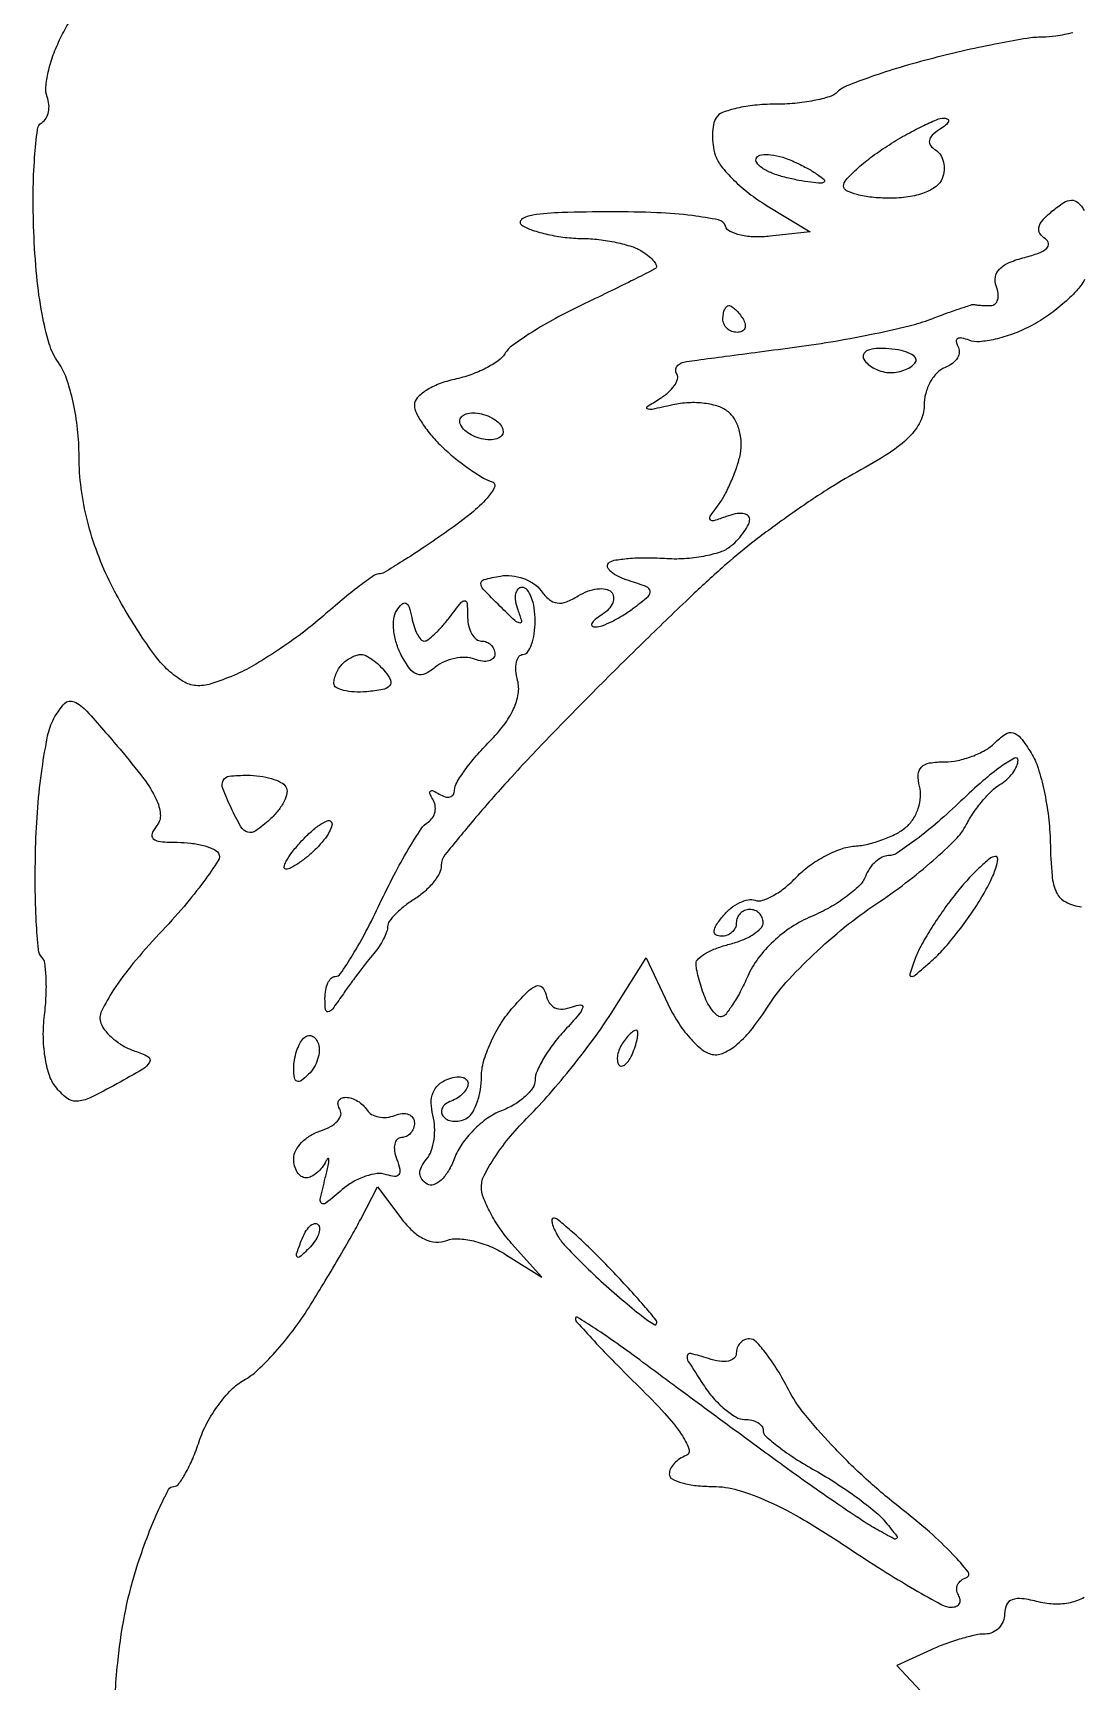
# Model space of a CAD drawing. Extents: x 0 to 102, y 0 to 135.
# Drawn here: x 22.55 to 29.15, y 46.49 to 56.88 of the extents above; entities that cross this region are included whole.
import ezdxf

# ---------------------------------------------------------------- set-up
doc = ezdxf.new("R2010")
doc.units = 0
doc.header["$MEASUREMENT"] = 0

msp = doc.modelspace()

# ---------------------------------------------------------------- linework, layer by layer
for points in [[(29.110634, 56.878835, -0.016944), (29.001664, 56.857737, -0.039361), (28.918754, 56.8512, 0.040113), (28.821077, 56.843351, 0.007508), (28.644139, 56.811997, 0.007994), (28.437981, 56.768835, 0.007235), (28.226312, 56.717744, 0.009555), (28.021372, 56.660933, 0.01232), (27.835586, 56.600566, 0.010154), (27.683667, 56.543537, 0.098137), (27.62613, 56.506244, -0.118283), (27.575175, 56.476029, -0.026405), (27.476401, 56.451125, -0.025995), (27.356328, 56.433935, -0.022559), (27.229273, 56.4282, 0.025011), (27.104235, 56.421941, 0.031799), (26.990257, 56.403126, 0.033212), (26.9002, 56.375901, 0.165806), (26.860032, 56.342843, 0.091808), (26.843168, 56.299424, 0.041451), (26.836773, 56.238456, 0.039193), (26.840595, 56.171102, 0.043102), (26.854931, 56.107348, 0.09198), (26.891833, 56.038292, 0.030236), (26.969383, 55.952446, 0.028945), (27.068862, 55.865583, 0.029004), (27.177641, 55.790855), (27.4527, 55.6245), (27.201374, 55.595929, -0.035361), (27.102905, 55.591741, -0.048319), (27.014864, 55.602781, -0.057978), (26.948642, 55.625994, -0.20169), (26.919374, 55.659379, 0.26701), (26.875153, 55.69873, 0.020072), (26.710403, 55.726199, 0.021415), (26.486112, 55.74469, 0.010327), (26.1978, 55.750105, 0.006656), (25.886293, 55.745374, 0.029545), (25.703929, 55.729363, 0.112192), (25.633451, 55.70202, 0.537994), (25.6338, 55.6668, 0.063811), (25.700099, 55.635077, 0.025047), (25.797977, 55.60812, 0.024301), (25.908021, 55.589221, 0.027826), (26.0145, 55.5822, -0.026745), (26.120799, 55.575421, -0.02364), (26.230303, 55.557251, -0.024349), (26.327455, 55.531365, -0.063795), (26.39275, 55.500904, -0.029396), (26.437633, 55.468679, -0.055319), (26.468937, 55.43696, -0.089545), (26.482953, 55.410661, -0.32632), (26.47735, 55.393742, -0.038389), (26.447663, 55.375809, -0.001289), (26.32495, 55.314385, -0.002434), (26.179461, 55.24291, -0.001693), (26.0145, 55.163552, 0.01338), (25.847855, 55.078532, 0.01634), (25.69697, 54.989883, 0.01493), (25.576084, 54.908288, 0.101638), (25.527546, 54.855621, -0.105309), (25.485777, 54.810955, -0.034354), (25.407973, 54.764276, -0.032485), (25.311946, 54.72291, -0.031411), (25.210296, 54.693789, 0.037431), (25.113335, 54.664746, 0.050173), (25.031406, 54.623528, 0.060302), (24.974827, 54.577131, 0.193227), (24.957, 54.532725, 0.118222), (24.969482, 54.480674, 0.032178), (25.012915, 54.407393, 0.030666), (25.074496, 54.328159, 0.027657), (25.14735, 54.254115, 0.017153), (25.228331, 54.185364, 0.016902), (25.314225, 54.121973, 0.017039), (25.393114, 54.071639, 0.059944), (25.448135, 54.047456, -0.462571), (25.462616, 54.014133, -0.069726), (25.415954, 53.945312, -0.038509), (25.316045, 53.850587, -0.016953), (25.170712, 53.740588, -0.005634), (25.018483, 53.635834, -0.008276), (24.882156, 53.547508, -0.004504), (24.765787, 53.476268, -0.135911), (24.733045, 53.4672, 0.155727), (24.701953, 53.457276, 0.006907), (24.609539, 53.389646, 0.011094), (24.501369, 53.304342, 0.007647), (24.382544, 53.203188, -0.018841), (24.248366, 53.094048, -0.014323), (24.093694, 52.984433, -0.014541), (23.942514, 52.889901, -0.03256), (23.821475, 52.829233, -0.022819), (23.673077, 52.774405, -0.096105), (23.579217, 52.763406, -0.119904), (23.499082, 52.789397, -0.045009), (23.403906, 52.860595, -0.048424), (23.329975, 52.94127, -0.014476), (23.233446, 53.077609, -0.014368), (23.133368, 53.237805, -0.015087), (23.044356, 53.400938, -0.027879), (22.958128, 53.597407, -0.027973), (22.894403, 53.802034, -0.028616), (22.855129, 54.007625, -0.032896), (22.842, 54.206964, 0.027386), (22.832564, 54.379118, 0.026803), (22.804363, 54.55047, 0.028227), (22.762538, 54.699769, 0.070474), (22.71132, 54.800523, -0.080062), (22.654126, 54.918553, -0.026576), (22.608592, 55.105997, -0.022834), (22.575139, 55.344232, -0.014043), (22.556519, 55.626954, -0.011331), (22.552786, 55.875542, -0.016928), (22.5618, 56.092646, -0.011985), (22.579319, 56.268471, -0.227281), (22.608367, 56.313764, 0.124446), (22.634082, 56.340305, 0.081281), (22.649168, 56.380412, 0.072982), (22.65162, 56.427628, 0.068248), (22.640587, 56.474719, -0.115556), (22.632216, 56.535752, -0.032725), (22.647519, 56.631063, -0.031104), (22.679552, 56.739669, -0.028442), (22.725616, 56.846862, -0.015521), (22.779115, 56.946255, -0.021732)], [(29.184075, 55.322935, -0.065516), (29.13273, 55.251354, -0.02743), (29.04679, 55.169202, -0.026562), (28.943942, 55.090217, -0.031146), (28.838456, 55.027055, -0.030864), (28.730249, 54.97931, -0.032916), (28.619264, 54.946429, -0.034902), (28.520915, 54.931319, -0.112742), (28.45587, 54.94061, 0.040885), (28.410604, 54.953856, 0.170999), (28.382905, 54.950073, 0.319087), (28.373867, 54.932651, 0.103969), (28.384268, 54.903833, -0.150756), (28.393642, 54.867771, -0.123421), (28.382181, 54.829438, -0.098974), (28.350738, 54.794546, -0.068516), (28.304062, 54.768851, 0.109265), (28.253472, 54.735411, 0.066333), (28.210652, 54.677487, 0.061593), (28.181667, 54.605144, 0.064601), (28.1718, 54.529094, -0.117451), (28.147528, 54.42719, -0.080852), (28.077393, 54.330799, -0.052633), (27.950836, 54.229445, -0.017917), (27.74788, 54.109365, 0.018583), (27.556639, 53.995871, 0.010187), (27.330713, 53.843576, 0.010142), (27.107332, 53.679408, 0.015935), (26.92303, 53.528552, 0.010299), (26.722011, 53.345593, 0.003422), (26.43485, 53.069451, 0.003405), (26.120766, 52.759055, 0.003869), (25.82415, 52.457268, 0.006889), (25.556703, 52.173182, 0.010244), (25.331223, 51.916603, 0.00571), (25.149769, 51.696331, 0.171052), (25.1262, 51.629452, -0.121277), (25.114289, 51.581068, -0.047581), (25.076497, 51.523113, -0.043487), (25.021736, 51.46548, -0.041469), (24.957, 51.417167, 0.026706), (24.892226, 51.371736, 0.033228), (24.837502, 51.322617, 0.035204), (24.798579, 51.27664, 0.159361), (24.7878, 51.243679, -0.088946), (24.781876, 51.210641, -0.030116), (24.762101, 51.165766, -0.028844), (24.733796, 51.117782, -0.029374), (24.700315, 51.073679, 0.010696), (24.659058, 51.023353, 0.004635), (24.606241, 50.954737, 0.004584), (24.551396, 50.880703, 0.006071), (24.502915, 50.812256, -0.008751), (24.439733, 50.724062, -0.187543), (24.413073, 50.707315, -0.441079), (24.39655, 50.719636, -0.024819), (24.393, 50.791106, -0.044648), (24.39773, 50.843967, -0.064498), (24.411905, 50.888635, -0.084386), (24.432763, 50.918832, -0.202175), (24.457356, 50.9292, 0.24933), (24.491456, 50.947331, 0.010897), (24.566789, 51.064445, 0.016308), (24.65139, 51.213166, 0.01068), (24.739521, 51.389609, -0.009958), (24.829203, 51.569809, -0.013082), (24.918556, 51.730352, -0.010583), (24.998784, 51.859693, -0.110663), (25.043144, 51.903055, 0.106172), (25.071541, 51.930322, 0.099354), (25.087081, 51.967486, 0.096115), (25.087344, 52.008828, 0.092335), (25.072209, 52.047917, -0.036486), (25.054165, 52.082521, -0.343373), (25.058106, 52.097711, -0.279645), (25.075545, 52.099639, -0.029587), (25.113129, 52.079379, 0.065349), (25.150529, 52.062539, 0.137559), (25.182109, 52.061935, 0.191306), (25.202847, 52.077128, 0.141036), (25.2108, 52.104762, -0.135325), (25.223502, 52.150834, -0.021445), (25.27546, 52.229981, -0.022449), (25.346638, 52.320066, -0.017957), (25.430919, 52.410628, 0.034206), (25.521769, 52.514838, 0.054303), (25.58258, 52.616257, 0.06631), (25.611789, 52.710948, 0.106034), (25.608039, 52.795173, -0.042225), (25.597136, 52.85817, -0.072382), (25.600196, 52.9113, -0.109143), (25.615939, 52.946603, -0.237812), (25.64172, 52.9596, 0.241977), (25.671135, 52.974721, 0.068439), (25.695875, 53.021728, 0.052547), (25.712809, 53.090091, 0.034468), (25.7184, 53.1711, 0.0369), (25.712414, 53.252098, 0.055583), (25.694329, 53.320472, 0.072895), (25.667851, 53.367238, 0.231533), (25.636455, 53.3826, 0.208256), (25.609817, 53.371002, 0.140133), (25.594542, 53.341009, 0.090467), (25.593985, 53.295256, 0.049572), (25.608842, 53.241013, -0.022184), (25.632439, 53.170293, -0.558676), (25.621098, 53.157904, -0.142686), (25.590039, 53.173794, -0.005808), (25.498535, 53.262163, -0.00682), (25.390719, 53.37168, -0.195668), (25.376421, 53.407742, -0.342188), (25.395531, 53.431944, -0.017344), (25.500258, 53.454084, -0.072563), (25.570557, 53.456109, -0.058607), (25.644116, 53.43864, -0.06004), (25.7097, 53.405311, -0.08755), (25.756373, 53.360525, 0.061861), (25.80705, 53.306663, 0.139713), (25.857863, 53.284295, 0.127827), (25.915918, 53.291133, 0.047845), (25.989705, 53.328348, -0.04992), (26.049452, 53.358172, -0.060465), (26.110219, 53.373201, -0.07153), (26.162868, 53.372087, -0.15662), (26.198342, 53.353858, -0.171157), (26.213182, 53.322851, -0.125429), (26.207732, 53.284791, -0.093769), (26.181746, 53.245022, -0.060354), (26.13895, 53.210096, 0.027108), (26.0963, 53.179768, 0.106028), (26.075908, 53.15492, 0.355723), (26.079122, 53.139665, 0.175821), (26.0991, 53.132786, 0.086436), (26.141827, 53.140956, 0.02457), (26.204054, 53.168039, 0.023964), (26.272462, 53.206084, 0.023294), (26.337589, 53.250836, 0.013096), (26.43148, 53.325962, 0.262403), (26.443821, 53.359095, 0.269266), (26.421755, 53.38623, 0.013668), (26.310063, 53.42507, -0.032688), (26.244137, 53.450844, -0.065537), (26.197116, 53.480912, -0.117571), (26.175604, 53.509991, -0.30612), (26.180314, 53.534314, -0.155083), (26.217098, 53.553356, -0.020376), (26.305428, 53.564834, -0.022085), (26.414368, 53.569665, -0.016851), (26.533681, 53.565661, 0.031471), (26.657863, 53.565124, 0.03119), (26.781511, 53.580154, 0.032792), (26.887598, 53.607115, 0.094855), (26.953691, 53.64353, 0.032617), (26.998967, 53.686384, 0.034772), (27.037247, 53.733903, 0.037135), (27.063985, 53.779083, 0.115546), (27.072, 53.813304, 0.248466), (27.059988, 53.835983, 0.122692), (27.02851, 53.847563, 0.075809), (26.9807, 53.845506, 0.041084), (26.92395, 53.829405, -0.013929), (26.845992, 53.80264, -0.304963), (26.824006, 53.809181, -0.332532), (26.822961, 53.831114, -0.015307), (26.869431, 53.89551, 0.038597), (26.908578, 53.955451, 0.019405), (26.948937, 54.036385, 0.019146), (26.984392, 54.123757, 0.026852), (27.008747, 54.204339, 0.061237), (27.01826, 54.284929, 0.060264), (27.008072, 54.365879, 0.064256), (26.980153, 54.437032, 0.094232), (26.937465, 54.488737, 0.095637), (26.87536, 54.522829, 0.046501), (26.786667, 54.542513, 0.043174), (26.685961, 54.54646, 0.043898), (26.586649, 54.532985, -0.004181), (26.45649, 54.504665, -0.159222), (26.427105, 54.507908, -0.587668), (26.425939, 54.522018, -0.011262), (26.502729, 54.571037, 0.041885), (26.557135, 54.610651, 0.061735), (26.596691, 54.654461, 0.08142), (26.616471, 54.695553, 0.213068), (26.612201, 54.7273, -0.143902), (26.605087, 54.753231, -0.162234), (26.613669, 54.777509, -0.124269), (26.637843, 54.796351, -0.069905), (26.673871, 54.806526, -0.000913), (26.740531, 54.8155, -0.00007), (26.919888, 54.839287, -0.000096), (27.133844, 54.867591, -0.000073), (27.3681, 54.8985, 0.009367), (27.61344, 54.935522, 0.00896), (27.860895, 54.982196, 0.008931), (28.07776, 55.031193, 0.031493), (28.2141, 55.073822, -0.004505), (28.312895, 55.110669, -0.006822), (28.399559, 55.140774, -0.003027), (28.473636, 55.164882, -0.146714), (28.48905, 55.165147, 0.047214), (28.501821, 55.162827, 0.006945), (28.528058, 55.160947, 0.007787), (28.55922, 55.159636, 0.006619), (28.592145, 55.1592, 0.178683), (28.619387, 55.169257, 0.148581), (28.636113, 55.195436, 0.102672), (28.638866, 55.23533, 0.057733), (28.626753, 55.282558, -0.138438), (28.621495, 55.339997, -0.15118), (28.647499, 55.389469, -0.098385), (28.708593, 55.430431, -0.037165), (28.806647, 55.462947, 0.027307), (28.894304, 55.490111, 0.093887), (28.945095, 55.520717, 0.252774), (28.95607, 55.551155, 0.220501), (28.937234, 55.579707, -0.111386), (28.902471, 55.613784, -0.20367), (28.895804, 55.652239, -0.127206), (28.919583, 55.697556, -0.03546), (28.977943, 55.753428, -0.028521), (29.052047, 55.808107, -0.138565), (29.101396, 55.823551, -0.196513), (29.14176, 55.80835, -0.067346), (29.182221, 55.759132, 0.118381)], [(23.061573, 46.236072, -0.018525), (23.0879, 46.624091, -0.024126), (23.136409, 46.938589, -0.028959), (23.213131, 47.22795, -0.011547), (23.279118, 47.414388, -0.017952), (23.345392, 47.571505, -0.012536), (23.406403, 47.694604, -0.278262), (23.43922, 47.7144, 0.240101), (23.470365, 47.730271, 0.028521), (23.513592, 47.797532, 0.029032), (23.558463, 47.888985, 0.019831), (23.599077, 47.997402, -0.042754), (23.648676, 48.113343, -0.034945), (23.720298, 48.227699, -0.036207), (23.801754, 48.324056, -0.073458), (23.880588, 48.383982, 0.063169), (23.967953, 48.447613, 0.021088), (24.07858, 48.561025, 0.020605), (24.191733, 48.698239, 0.022095), (24.290445, 48.84123, 0.003891), (24.383104, 48.991605, 0.003356), (24.478152, 49.150982, 0.003379), (24.562409, 49.296691, 0.00978), (24.618063, 49.399061), (24.723936, 49.603223), (24.871943, 49.407006, 0.041825), (24.94499, 49.325357, 0.075936), (25.018464, 49.274466, 0.095639), (25.091177, 49.254852, 0.110242), (25.162107, 49.265341, -0.107019), (25.232757, 49.276248, -0.043495), (25.329545, 49.261919, -0.040455), (25.434654, 49.227694, -0.040893), (25.532483, 49.177087), (25.7607, 49.034283), (25.57035, 49.246944, -0.030464), (25.497502, 49.339048, -0.029929), (25.435915, 49.439852, -0.031344), (25.392937, 49.53458, -0.091066), (25.38, 49.605023, -0.122127), (25.39857, 49.679914, -0.026418), (25.467552, 49.795276, -0.026072), (25.563956, 49.923713, -0.02235), (25.67805, 50.04849, 0.017204), (25.808216, 50.187935, 0.010328), (25.953432, 50.361772, 0.010337), (26.090891, 50.540873, 0.01771), (26.196985, 50.696444), (26.41787, 51.046349), (26.554857, 50.756231, 0.03361), (26.617852, 50.643171, 0.036871), (26.693711, 50.543226, 0.039788), (26.770691, 50.468832, 0.125281), (26.835185, 50.438508, 0.160574), (26.909532, 50.44809, 0.066149), (26.995592, 50.504316, 0.049012), (27.089363, 50.602573, 0.025254), (27.187351, 50.741705, -0.043308), (27.300519, 50.890676, -0.019201), (27.473352, 51.067276, -0.018836), (27.671879, 51.241439, -0.024119), (27.867726, 51.385503, 0.01615), (28.055419, 51.519013, 0.017363), (28.229489, 51.661312, 0.017153), (28.369867, 51.793227, 0.074868), (28.437087, 51.8849, -0.028901), (28.482946, 51.961224, -0.024362), (28.539817, 52.036418, -0.02507), (28.598622, 52.100001, -0.060275), (28.64945, 52.138954, 0.051011), (28.693268, 52.171267, 0.048834), (28.730351, 52.212219, 0.052705), (28.755718, 52.255222, 0.107319), (28.764, 52.293365, 0.569424), (28.742274, 52.306256, 0.030261), (28.658382, 52.253632, 0.023729), (28.542494, 52.162158, 0.011859), (28.40445, 52.036273, -0.012332), (28.259685, 51.904509, -0.016665), (28.122113, 51.793162, -0.013686), (28.00385, 51.708781, -0.146773), (27.948201, 51.691512, 0.116208), (27.907496, 51.681516, 0.064736), (27.865173, 51.652469, 0.059133), (27.827724, 51.609934, 0.05941), (27.801341, 51.55988, -0.109206), (27.762709, 51.501422, -0.032864), (27.680959, 51.432063, -0.031208), (27.576352, 51.3642, -0.029336), (27.461973, 51.308322, 0.046556), (27.336109, 51.241378, 0.04268), (27.220803, 51.150555, 0.043782), (27.125553, 51.044292, 0.056704), (27.059432, 50.931442, -0.016754), (27.012021, 50.83335, -0.024401), (26.963263, 50.750612, -0.021837), (26.918562, 50.688654, -0.229441), (26.891199, 50.6754, -0.178137), (26.866581, 50.684458, -0.048687), (26.837344, 50.714709, -0.042793), (26.808642, 50.757994, -0.033407), (26.784951, 50.809219, -0.015136), (26.765294, 50.865479, -0.01433), (26.748684, 50.923854, -0.014448), (26.73697, 50.976323, -0.047727), (26.7336, 51.011548, -0.219585), (26.747404, 51.041465, -0.046136), (26.795728, 51.075526, -0.040365), (26.864104, 51.107806, -0.028629), (26.9451, 51.13314, 0.034719), (27.026069, 51.159553, 0.046776), (27.094472, 51.195008, 0.05533), (27.142016, 51.233632, 0.196992), (27.1566, 51.269212, 0.101021), (27.150136, 51.300881, 0.09839), (27.131749, 51.327822, 0.097465), (27.104289, 51.34587, 0.09709), (27.072, 51.3522, 0.099038), (27.039713, 51.345741, 0.097945), (27.012251, 51.327349, 0.097945), (26.993859, 51.299887, 0.099038), (26.9874, 51.2676, -0.111474), (26.980114, 51.235327, -0.100072), (26.959506, 51.207851, -0.094595), (26.928698, 51.18942, -0.087854), (26.892441, 51.183, -0.131797), (26.858668, 51.19206, -0.294117), (26.847028, 51.21472, -0.124031), (26.861, 51.253676, -0.025393), (26.905138, 51.312718, -0.050905), (26.953223, 51.35994, -0.055695), (27.008505, 51.394857, -0.062957), (27.062358, 51.413083, -0.13435), (27.105847, 51.410185, 0.165588), (27.153153, 51.409929, 0.047169), (27.221268, 51.440106, 0.041964), (27.296491, 51.49104, 0.033904), (27.3681, 51.557331, -0.046546), (27.447353, 51.627067, -0.035461), (27.545499, 51.688285, -0.036357), (27.64666, 51.732749, -0.067117), (27.73441, 51.751215, 0.040631), (27.819107, 51.764413, 0.029324), (27.910638, 51.79217, 0.029824), (27.995078, 51.829141, 0.055155), (28.057542, 51.870292, 0.078878), (28.102733, 51.921751, 0.060808), (28.134718, 51.989383, 0.061228), (28.149321, 52.06218, 0.083053), (28.143302, 52.12884, -0.06844), (28.13444, 52.202891, -0.197119), (28.15451, 52.249476, -0.155656), (28.205975, 52.275355, -0.03929), (28.300577, 52.2828, 0.051347), (28.384872, 52.291479, 0.038223), (28.474778, 52.31749, 0.039035), (28.556644, 52.355637, 0.067933), (28.616207, 52.400893, -0.046867), (28.684299, 52.45729, -0.218559), (28.733291, 52.465585, -0.164261), (28.780636, 52.434004, -0.024676), (28.846759, 52.33891, -0.063665), (28.890608, 52.243573, -0.023162), (28.928574, 52.09947, -0.022525), (28.955973, 51.936193, -0.024983), (28.967359, 51.776667, 0.015587), (28.978498, 51.564567, 0.091875), (29.007735, 51.45763, 0.164126), (29.065127, 51.399086, 0.082399), (29.165032, 51.367573, 0.070988)], [(29.181645, 47.0144, -0.06734), (29.093407, 46.981294, -0.065357), (28.997302, 46.97224, -0.052375), (28.894309, 46.986885, 0.028411), (28.79034, 47.006783, 0.117103), (28.727042, 47.000377, 0.201232), (28.692173, 46.9691, 0.111073), (28.6794, 46.912312, -0.094584), (28.670037, 46.863258, -0.096786), (28.643292, 46.82155, -0.098921), (28.603384, 46.793631, -0.103678), (28.556481, 46.7838, 0.053191), (28.494609, 46.777199, 0.017611), (28.405962, 46.754773, 0.017311), (28.308738, 46.722811, 0.018824), (28.216687, 46.684986), (27.999813, 46.586171), (28.17927, 46.395148, -0.038379)]]:
    msp.add_lwpolyline(points, format="xyb")
for points in [[(28.2987, 56.340879, -0.147953), (28.320229, 56.334402, -0.359027), (28.324731, 56.319607, -0.123418), (28.307457, 56.296385, -0.030216), (28.268518, 56.26828, 0.048653), (28.223216, 56.232974, 0.15633), (28.205058, 56.199848, 0.211144), (28.212152, 56.168842, 0.094311), (28.243673, 56.139966, -0.115403), (28.274419, 56.109345, -0.081845), (28.293192, 56.064228, -0.07547), (28.297411, 56.011823, -0.074158), (28.285954, 55.960191, -0.145148), (28.246897, 55.909311, -0.068236), (28.173121, 55.869812, -0.054292), (28.072178, 55.844378, -0.0346), (27.951249, 55.836, -0.02511), (27.841249, 55.841528, -0.03986), (27.748521, 55.858411, -0.047631), (27.682698, 55.882809, -0.287728), (27.6642, 55.912292, -0.185709), (27.679394, 55.951789, -0.023433), (27.744967, 56.017898, -0.024954), (27.833846, 56.09166, -0.018304), (27.93915, 56.164667, -0.012797), (28.050622, 56.232097, -0.015685), (28.158185, 56.289063, -0.014201), (28.250498, 56.331098, -0.099667)], [(27.361994, 56.06155, -0.014448), (27.438864, 56.022519, -0.025785), (27.49929, 55.985449, -0.025987), (27.540508, 55.953866, -0.437734), (27.54112, 55.93852, -0.214248), (27.520696, 55.930755, -0.014793), (27.457759, 55.936334, -0.018978), (27.380601, 55.948466, -0.013002), (27.294067, 55.967807, -0.031789), (27.212376, 55.993927, -0.057268), (27.150329, 56.026817, -0.088612), (27.115871, 56.06081, -0.300867), (27.114942, 56.090838, -0.22877), (27.145206, 56.110126, -0.058973), (27.204744, 56.110115, -0.047888), (27.280327, 56.093713, -0.032895)], [(26.940107, 55.1592, -0.151918), (26.957935, 55.153655, -0.038439), (26.981814, 55.134349, -0.035638), (27.006943, 55.106983, -0.029505), (27.0297, 55.0746, -0.082592), (27.042941, 55.042274, -0.161196), (27.040309, 55.014851, -0.182303), (27.022421, 54.996623, -0.108972), (26.992393, 54.99, -0.093332), (26.958193, 54.99644, -0.09642), (26.929118, 55.014851, -0.099167), (26.909658, 55.04232, -0.105053), (26.9028, 55.0746, -0.042167), (26.905536, 55.106989, -0.061769), (26.913759, 55.134349, -0.081139), (26.925841, 55.152901, -0.210953)], [(27.949556, 54.88689, 0.033138), (27.869534, 54.888196, 0.087479), (27.813868, 54.875488, 0.191396), (27.789297, 54.851318, 0.247097), (27.791448, 54.820237, 0.085713), (27.819923, 54.788069, 0.053402), (27.862473, 54.760886, 0.051701), (27.911726, 54.742431, 0.063882), (27.9603, 54.7362, 0.051582), (28.008077, 54.741142, 0.048241), (28.054971, 54.755779, 0.051735), (28.094162, 54.777308, 0.103241), (28.118408, 54.802853, 0.313659), (28.116956, 54.829569, 0.112169), (28.0858, 54.855033, 0.063172), (28.027213, 54.87547, 0.031729)], [(25.327714, 54.4824, -0.059645), (25.380134, 54.476125, -0.050746), (25.432696, 54.457549, -0.053126), (25.477589, 54.430194, -0.091204), (25.5069, 54.3978, -0.131946), (25.516533, 54.36566, -0.190139), (25.50655, 54.338051, -0.14379), (25.477005, 54.319429, -0.069308), (25.432286, 54.3132, -0.059645), (25.379866, 54.319475, -0.050746), (25.327304, 54.338051, -0.053126), (25.282411, 54.365406, -0.091204), (25.2531, 54.3978, -0.131946), (25.243467, 54.42994, -0.190139), (25.25345, 54.457549, -0.14379), (25.282995, 54.476171, -0.069308)], [(24.940068, 53.19225, 0.029321), (24.954804, 53.13555, 0.042047), (24.974865, 53.08769, 0.049087), (24.996901, 53.053987, 0.227203), (25.017327, 53.0442, 0.163961), (25.042403, 53.05265, 0.023908), (25.084184, 53.08769, 0.024927), (25.131092, 53.135557, 0.019036), (25.177633, 53.19225, -0.005777), (25.251161, 53.286823, -0.22845), (25.274348, 53.298, -0.395521), (25.288913, 53.284342, -0.011517), (25.292709, 53.19225, 0.055083), (25.300011, 53.135617, 0.073748), (25.319461, 53.08769, 0.092324), (25.347509, 53.055507, 0.169034), (25.38, 53.0442, -0.095827), (25.412291, 53.037954, -0.097132), (25.439749, 53.020129, -0.098664), (25.458132, 52.993525, -0.102345), (25.4646, 52.962255, -0.186304), (25.454145, 52.935171, -0.146758), (25.427007, 52.918808, -0.099359), (25.385629, 52.916609, -0.055413), (25.336623, 52.92942, 0.085747), (25.278796, 52.940861, 0.056284), (25.211011, 52.934867, 0.054797), (25.144094, 52.913423, 0.068385), (25.088723, 52.879002, -0.062077), (25.023972, 52.837616, -0.199886), (24.973943, 52.835104, -0.152314), (24.927916, 52.869855, -0.032607), (24.874388, 52.955886, -0.048689), (24.843119, 53.031079, -0.048443), (24.826914, 53.111027, -0.052791), (24.827082, 53.183727, -0.113839), (24.845353, 53.236298, -0.051145), (24.877591, 53.277546, -0.320467), (24.902422, 53.282192, -0.210664), (24.923098, 53.258629, -0.027344)], [(24.622341, 52.9596, -0.12203), (24.651537, 52.952367, -0.035135), (24.691348, 52.927631, -0.033088), (24.733806, 52.89242, -0.029901), (24.772805, 52.850768, -0.070861), (24.805826, 52.797059, -0.297422), (24.799777, 52.761486, -0.163183), (24.756742, 52.737939, -0.023651), (24.656264, 52.724816, -0.031765), (24.577002, 52.723304, -0.050992), (24.510166, 52.733155, -0.068291), (24.464147, 52.751782, -0.268652), (24.4494, 52.777248, -0.066276), (24.453493, 52.807991, -0.039094), (24.465967, 52.842936, -0.038423), (24.484209, 52.876502, -0.052741), (24.5058, 52.9032, -0.046432), (24.531816, 52.924786, -0.037287), (24.563299, 52.943033, -0.038567), (24.595229, 52.95555, -0.074269)], [(23.100196, 52.362244, -0.014285), (23.248563, 52.177832, -0.049943), (23.328137, 52.04779, -0.090617), (23.354412, 51.952325, -0.197657), (23.3322, 51.881134, 0.077581), (23.30194, 51.830408, 0.327535), (23.310189, 51.798107, 0.152534), (23.356046, 51.779525, 0.020567), (23.461148, 51.7752, -0.029331), (23.547285, 51.770143, -0.035498), (23.626797, 51.754995, -0.038255), (23.689923, 51.73297, -0.152427), (23.720525, 51.706416, -0.290555), (23.719979, 51.66081, -0.013697), (23.628595, 51.528627, -0.018958), (23.503924, 51.371329, -0.012101), (23.347876, 51.197767, 0.015819), (23.181811, 51.010278, 0.028451), (23.059757, 50.845094, 0.031059), (22.983114, 50.710415, 0.208359), (22.979773, 50.635271, 0.084465), (23.009897, 50.584434, 0.045142), (23.062112, 50.533078, 0.043253), (23.126556, 50.488949, 0.051709), (23.193995, 50.459585, -0.048438), (23.276281, 50.424394, -0.414146), (23.286455, 50.389613, -0.134557), (23.243634, 50.345294, -0.008007), (23.08043, 50.252052, -0.012617), (22.910988, 50.164308, -0.102458), (22.826735, 50.14294, -0.181466), (22.763286, 50.163604, -0.059044), (22.692881, 50.234919, -0.089165), (22.653196, 50.310562, -0.038195), (22.627201, 50.422108, -0.035223), (22.61652, 50.551782, -0.032942), (22.623715, 50.684648, 0.018072), (22.634104, 50.808305, 0.023805), (22.634112, 50.921464, 0.022418), (22.625619, 51.013168, 0.163488), (22.606235, 51.052165, -0.176635), (22.584967, 51.097846, -0.007643), (22.57227, 51.276923, -0.012229), (22.565545, 51.493498, -0.008335), (22.568029, 51.73988, -0.013305), (22.581679, 51.995443, -0.014927), (22.608671, 52.240244, -0.014307), (22.643678, 52.4463, -0.073759), (22.682616, 52.554941, -0.064306), (22.750297, 52.649779, -0.324432), (22.810468, 52.661669, -0.102868), (22.891128, 52.601944, -0.005588)], [(23.902467, 52.1982, -0.034016), (23.98179, 52.192797, -0.039012), (24.055997, 52.17667, -0.042689), (24.115398, 52.15313, -0.139542), (24.146312, 52.124907, -0.189054), (24.153156, 52.087273, -0.065932), (24.135231, 52.034162, -0.054082), (24.097768, 51.975098, -0.040508), (24.044978, 51.918913, -0.028517), (23.956078, 51.847237, -0.232433), (23.906036, 51.838916, -0.192569), (23.863009, 51.873176, -0.019232), (23.801133, 51.992206, -0.018021), (23.748676, 52.114603, -0.209494), (23.750923, 52.165462, -0.257195), (23.789091, 52.192147, -0.026675)], [(24.430753, 51.906647, -0.272484), (24.436901, 51.882901, -0.05472), (24.419688, 51.840791, -0.044001), (24.385965, 51.78991, -0.028042), (24.338614, 51.736929, -0.021529), (24.28398, 51.686807, -0.02544), (24.228094, 51.64446, -0.025567), (24.178113, 51.614061, -0.124465), (24.146231, 51.606, -0.469284), (24.135041, 51.619468, -0.078427), (24.147946, 51.655855, -0.040791), (24.183677, 51.710522, -0.018783), (24.238369, 51.775719, -0.0226), (24.300043, 51.837968, -0.036839), (24.358239, 51.884188, -0.042906), (24.406171, 51.911112, -0.312473)], [(28.620733, 51.685919, 0.156048), (28.583983, 51.671322, 0.018132), (28.516807, 51.611933, 0.020389), (28.440408, 51.533115, 0.015329), (28.362758, 51.440623, 0.014793), (28.285917, 51.337018, 0.013052), (28.211935, 51.224701, 0.013226), (28.150566, 51.119939, 0.038233), (28.115763, 51.043454, 0.008238), (28.08158, 50.944983, 0.469069), (28.090602, 50.930577, 0.212867), (28.114864, 50.937696, 0.003727), (28.220905, 51.029274, 0.031985), (28.293985, 51.102114, 0.01448), (28.380491, 51.206047, 0.01427), (28.465742, 51.321354, 0.018955), (28.536133, 51.431124, 0.017692), (28.58997, 51.530399, 0.035254), (28.624028, 51.613004, 0.053369), (28.636344, 51.66969, 0.466693)], [(25.78715, 50.814408, 0.092712), (25.807806, 50.763605, 0.143792), (25.843325, 50.732822, 0.130121), (25.892698, 50.724363, 0.069437), (25.953454, 50.738445, -0.071182), (26.00558, 50.750336, -0.535007), (26.01859, 50.733929, -0.100227), (25.992606, 50.687678, -0.009593), (25.905854, 50.590904, 0.025453), (25.834107, 50.505572, 0.027603), (25.773465, 50.415594, 0.028578), (25.730602, 50.333406, 0.10629), (25.7184, 50.276654, -0.151041), (25.703207, 50.227507, -0.058159), (25.655826, 50.173028, -0.050697), (25.586886, 50.121968, -0.043239), (25.505383, 50.082623, 0.06448), (25.417747, 50.035642, 0.042479), (25.33058, 49.961356, 0.042336), (25.256815, 49.872969, 0.061962), (25.209441, 49.783526, -0.04243), (25.171202, 49.703985, -0.069648), (25.124771, 49.645621, -0.100947), (25.077962, 49.616372, -0.231736), (25.03765, 49.620341, -0.094678), (25.004203, 49.651027, -0.15527), (24.9918, 49.687053, -0.126509), (25.001575, 49.729141, -0.053259), (25.033951, 49.777884, 0.089681), (25.06328, 49.829847, 0.048272), (25.080713, 49.901555, 0.045976), (25.084675, 49.980513, 0.053557), (25.073543, 50.054785, -0.059176), (25.062796, 50.132419, -0.098269), (25.074362, 50.197246, -0.112414), (25.10804, 50.246859, -0.096332), (25.161684, 50.280378, -0.047833), (25.212918, 50.294603, -0.087672), (25.256121, 50.294617, -0.137516), (25.284448, 50.281007, -0.21565), (25.2954, 50.256795, -0.122364), (25.287587, 50.225347, -0.06678), (25.264336, 50.192806, -0.060239), (25.230088, 50.164152, -0.058403), (25.18965, 50.144132, 0.071563), (25.153515, 50.125048, 0.124523), (25.131949, 50.099142, 0.159614), (25.128239, 50.07074, 0.14119), (25.141721, 50.044011, 0.114089), (25.170626, 50.02441, 0.081234), (25.209063, 50.016354, 0.075188), (25.250949, 50.020795, 0.074604), (25.289771, 50.037421, 0.124906), (25.324436, 50.073264, 0.047053), (25.353495, 50.137277, 0.042906), (25.37333, 50.21616, 0.040167), (25.38, 50.299049, -0.071121), (25.393526, 50.393656, -0.034191), (25.435915, 50.508937, -0.033036), (25.497493, 50.625289, -0.040382), (25.57035, 50.724476, -0.014669), (25.667735, 50.830364, -0.10151), (25.725818, 50.869722, -0.31409), (25.762943, 50.861597, -0.137201)], [(24.351405, 50.504085, -0.099514), (24.356882, 50.459916, -0.059262), (24.346662, 50.407727, -0.055968), (24.323297, 50.355909, -0.062578), (24.289717, 50.312678, -0.034004), (24.244028, 50.272813, -0.258294), (24.21675, 50.268861, -0.271978), (24.199906, 50.289773, -0.036751), (24.1956, 50.34828, -0.041901), (24.200149, 50.402471, -0.036082), (24.213721, 50.458015, -0.037708), (24.233612, 50.506801, -0.080892), (24.257287, 50.539687, -0.120996), (24.283327, 50.555459, -0.167901), (24.310381, 50.554675, -0.142612), (24.334376, 50.536624, -0.080367)], [(26.355238, 50.5908, 0.16338), (26.338314, 50.585119, 0.034154), (26.314384, 50.564295, 0.032473), (26.288712, 50.535115, 0.02576), (26.264821, 50.500571, 0.049364), (26.246476, 50.463067, 0.059701), (26.237282, 50.425004, 0.070517), (26.238041, 50.392087, 0.156651), (26.249377, 50.370023, 0.281567), (26.268762, 50.365351, 0.118528), (26.292569, 50.379895, 0.069269), (26.317691, 50.413071, 0.035865), (26.339793, 50.460251, 0.021914), (26.356533, 50.510329, 0.040274), (26.364995, 50.552451, 0.056204), (26.365156, 50.581889, 0.38326)], [(24.524014, 50.1678, -0.08209), (24.560076, 50.161839, -0.053446), (24.598451, 50.144034, -0.052245), (24.633219, 50.117844, -0.066906), (24.658616, 50.086895, 0.126981), (24.687087, 50.059584, 0.081026), (24.730412, 50.043755, 0.072258), (24.781596, 50.041484, 0.066719), (24.832809, 50.053646, -0.066643), (24.880317, 50.064936, -0.114223), (24.920519, 50.059793, -0.15229), (24.946982, 50.039384, -0.154099), (24.957, 50.007651, -0.086218), (24.950787, 49.97189, -0.093977), (24.932929, 49.94151, -0.100281), (24.906314, 49.92119, -0.113529), (24.875055, 49.914, 0.203262), (24.848317, 49.902662, 0.141799), (24.832787, 49.873332, 0.092409), (24.83185, 49.82859, 0.050806), (24.846236, 49.775556, -0.038357), (24.864563, 49.714081, -0.207359), (24.857935, 49.680676, -0.273309), (24.831205, 49.668339, -0.060952), (24.780131, 49.679917, 0.115629), (24.722967, 49.686487, 0.052637), (24.649132, 49.669901, 0.048186), (24.571379, 49.63495, 0.047933), (24.501607, 49.585711, -0.007371), (24.398984, 49.500043, -0.334461), (24.372994, 49.499124, -0.303513), (24.363116, 49.524499, -0.006591), (24.395076, 49.6602, 0.00814), (24.412718, 49.736165, 0.043098), (24.418072, 49.778508, 0.649986), (24.411395, 49.781797, 0.111766), (24.399269, 49.76595, -0.055667), (24.374929, 49.725506, -0.055064), (24.342187, 49.691264, -0.060161), (24.3064, 49.66794, -0.114857), (24.27315, 49.6602, -0.153983), (24.243574, 49.66953, -0.097924), (24.21838, 49.695802, -0.080432), (24.20138, 49.735056, -0.062123), (24.1956, 49.781399, -0.123691), (24.208255, 49.831772, -0.069881), (24.245663, 49.882885, -0.062848), (24.300863, 49.926972, -0.06034), (24.366028, 49.95669, 0.048846), (24.427746, 49.983144, 0.081387), (24.47214, 50.017954, 0.11865), (24.492795, 50.055123, 0.209118), (24.487936, 50.089291, -0.084467), (24.475781, 50.119282, -0.163245), (24.478519, 50.144738, -0.180913), (24.49557, 50.161676, -0.10643)], [(24.348461, 49.366339, -0.20742), (24.3587, 49.34043, -0.082976), (24.351029, 49.302242, -0.063152), (24.327465, 49.25806, -0.043285), (24.290698, 49.21464, -0.011214), (24.234816, 49.161609, -0.400052), (24.21847, 49.162006, -0.286372), (24.214061, 49.181044, -0.008399), (24.243339, 49.261999, -0.036269), (24.268887, 49.316786, -0.070189), (24.298046, 49.355224, -0.120343), (24.325773, 49.371925, -0.278911)], [(25.834589, 49.4064, 0.382225), (25.824644, 49.397497, 0.087396), (25.826215, 49.372949, 0.049837), (25.839113, 49.336234, 0.024661), (25.862246, 49.292523, 0.054427), (25.908031, 49.231644, 0.00926), (26.009432, 49.127505, 0.010012), (26.133782, 49.009276, 0.008771), (26.2683, 48.890673, 0.008002), (26.391501, 48.789185, 0.033942), (26.470018, 48.734867, 0.498786), (26.48471, 48.740872, 0.234688), (26.4798, 48.764656, 0.013427), (26.414668, 48.843334, 0.005122), (26.319924, 48.949506, 0.005068), (26.214607, 49.062793, 0.006192), (26.113742, 49.166506, 0.007794), (26.019203, 49.258425, 0.011465), (25.933088, 49.335931, 0.006927), (25.859211, 49.39766, 0.172222)], [(26.39832, 48.496809, 0.005561), (26.234853, 48.615656, 0.009908), (26.097373, 48.709249, 0.004885), (25.984309, 48.781421, 0.588993), (25.9722, 48.774707, 0.186483), (25.982008, 48.749326, 0.00286), (26.090243, 48.631543, 0.007218), (26.22003, 48.4959, 0.004659), (26.37405, 48.3424, -0.013733), (26.535745, 48.175295, -0.035437), (26.640018, 48.043852, -0.05797), (26.688798, 47.951059, -0.416373), (26.67015, 47.909402, 0.059498), (26.629713, 47.888367, 0.059886), (26.595464, 47.858441, 0.065807), (26.572213, 47.824571, 0.118087), (26.5644, 47.79195, 0.27997), (26.58258, 47.762027, 0.05125), (26.645432, 47.73718, 0.04196), (26.734551, 47.720024, 0.026584), (26.840253, 47.7144, -0.072108), (26.996529, 47.691745, -0.034037), (27.188, 47.620551, -0.027249), (27.415232, 47.50268, -0.014474), (27.683597, 47.3337, 0.006989), (27.907712, 47.187854, 0.009892), (28.111485, 47.064831, 0.00642), (28.28444, 46.967966, 0.125069), (28.343337, 46.953, 0.092936), (28.374883, 46.958915, 0.171368), (28.39444, 46.975729, 0.174254), (28.398915, 47.000862, 0.09648), (28.387766, 47.030374, -0.11924), (28.377279, 47.062426, -0.128987), (28.383078, 47.094715, -0.117139), (28.404795, 47.12227, -0.08731), (28.438958, 47.140753, 0.51958), (28.449449, 47.175824, 0.024146), (28.35342, 47.286201, 0.022967), (28.204782, 47.427644, 0.012187), (28.008729, 47.589552, -0.019654), (27.794149, 47.772217, -0.017782), (27.587023, 47.977156, -0.018124), (27.414775, 48.173984, -0.052776), (27.316325, 48.325173, 0.01918), (27.247786, 48.447676, 0.026828), (27.176744, 48.551051, 0.025666), (27.11169, 48.627189, 0.205943), (27.070281, 48.645, 0.108148), (27.03866, 48.63808, 0.099653), (27.011746, 48.618474, 0.095562), (26.9937, 48.589173, 0.090619), (26.9874, 48.554699, -0.209572), (26.97365, 48.523334, -0.138955), (26.938051, 48.505326, -0.084828), (26.881827, 48.504037, -0.040275), (26.811021, 48.520378, 0.013257), (26.699426, 48.552567, 0.431208), (26.677948, 48.539103, 0.191867), (26.684606, 48.503024, 0.004605), (26.778451, 48.356879, 0.034326), (26.842126, 48.272887, 0.038586), (26.914435, 48.201872, 0.042041), (26.984536, 48.152332, 0.133579), (27.03943, 48.1374, -0.056975), (27.084246, 48.132277, -0.076321), (27.122181, 48.117125, -0.095379), (27.147609, 48.094709, -0.166022), (27.1566, 48.068378, 0.213174), (27.172758, 48.032203, 0.01818), (27.252775, 47.965578, 0.02154), (27.358576, 47.890859, 0.014947), (27.484005, 47.815345, -0.015545), (27.617913, 47.734507, -0.014569), (27.749529, 47.643816, -0.014716), (27.861525, 47.556551, -0.047456), (27.928155, 47.489816, -0.004257), (27.999529, 47.401781, -0.396239), (27.998294, 47.38671, -0.31698), (27.981344, 47.384656, -0.003605), (27.8757, 47.442446, -0.018637), (27.783378, 47.49842, -0.003927), (27.62665, 47.603394, -0.004109), (27.446727, 47.728137, -0.003885), (27.26547, 47.858147, -0.000754), (27.065737, 48.004232, -0.000452), (26.828819, 48.178395, -0.000452), (26.593336, 48.352159, -0.000787)]]:
    msp.add_lwpolyline(points, format="xyb", close=True)

doc.saveas('drawing.dxf')
